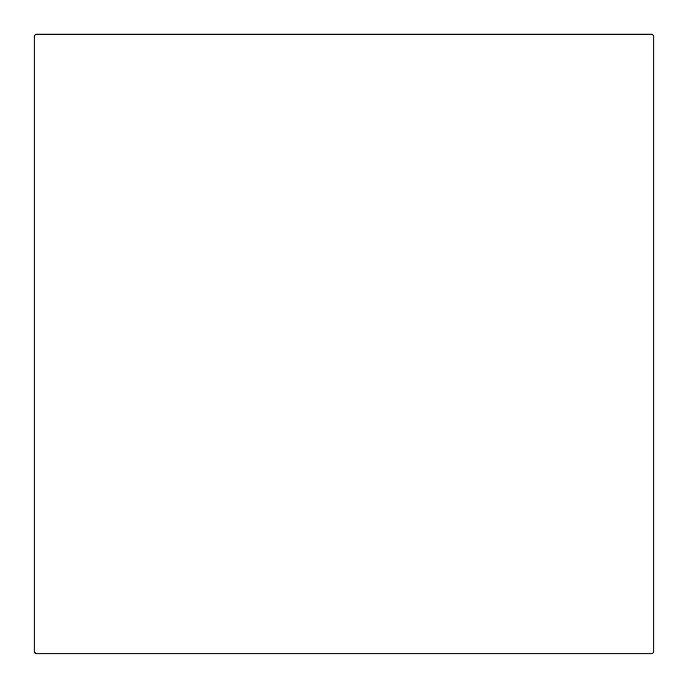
<?xml version="1.0" encoding="UTF-8"?>
<svg xmlns="http://www.w3.org/2000/svg" width="688" height="688" viewBox="0 0 688 688"><rect width="100%" height="100%" fill="white"/><g stroke="black" fill="none" stroke-linecap="round" stroke-linejoin="round"><path stroke-width="1.03" d="M35.776 34.4L652.224 34.4L653.6 35.776L653.6 652.224L652.224 653.6L35.776 653.6L34.4 652.224L34.4 35.776L35.776 34.4L652.224 34.4M35.174 652.903L35.776 653.6M34.4 35.776L34.417 36.215"/></g></svg>
